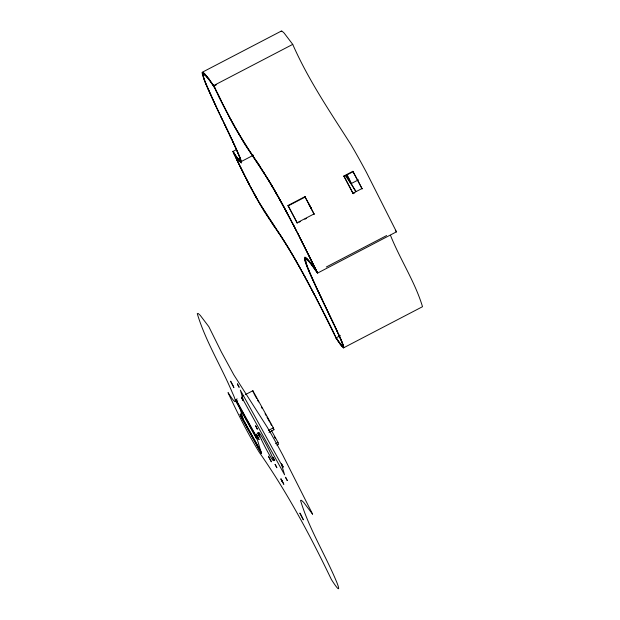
<?xml version="1.0" encoding="UTF-8"?>
<svg xmlns="http://www.w3.org/2000/svg" width="620" height="620" viewBox="0 0 620 620"><rect width="100%" height="100%" fill="white"/><g stroke="black" fill="none" stroke-linecap="round" stroke-linejoin="round"><path stroke-width="0.93" d="M240.382 160.681L240.374 159.999M268.421 456.235L271.389 461.822L268.421 456.227M287.285 480.546L285.51 477.175L287.277 480.554M300.227 513.484L303.382 519.847L299.84 513.066L300.227 513.492M349.099 179.614L347.332 176.227L349.091 179.622M341.76 346.192L343.759 347.696M202.469 72.153L281.449 31M396.482 231.826L366.629 172.724A69.525 4.743 62.5 0 0 350.99 144.669C330.204 112.042 308.341 79.957 292.725 44.377L213.745 85.537L214.915 88.025M202.771 74.47C204.259 69.928 212.482 85.552 213.892 86.072L216.458 84.739M234.414 154.729L232.957 151.466L236.391 149.676M237.003 157.697A65.72 4.48 62.5 0 0 239.01 160.317L240.684 161.843L253.518 155.155M354.764 192.812L353.121 193.665A81.677 5.572 62.5 0 0 347.231 182.497L343.844 176.034L352.873 171.329L356.26 177.8A81.677 5.572 62.5 0 1 362.142 188.968L362.01 188.519A79.027 5.386 62.5 0 0 352.873 171.314M287.982 205.499A79.383 5.41 62.5 0 1 297.127 222.735L297.267 223.177A81.894 5.588 62.5 0 0 291.222 211.715L288.029 205.483L304.955 196.664A76.035 5.185 62.5 0 1 311.085 208.134L308.582 203.709L311.085 208.134M343.976 176.452L352.997 171.748M288.106 205.933L305.079 197.09L304.955 196.664M351.168 183.605L358.422 179.831M353.121 193.665L352.989 193.223L362.01 188.519M297.127 222.735L314.053 213.915L311.038 208.157M298.956 222.293L300.646 221.417M304.877 219.209L306.575 218.325M326.322 266.988L386.655 235.554M396.444 231.849L317.533 273.11M324.345 314.069L336.164 337.861L340.442 335.637M259.067 437.495L256.587 438.789L236.088 401.675L235.515 399.761L237.165 398.9M242.126 396.32L243.776 395.459M245.427 394.599L252.867 390.724L273.366 427.831L273.939 429.745L268.979 432.326M236.088 401.675L237.739 400.814M343.526 347.851L422.507 306.699C415.237 282.271 400.047 259.346 390.461 235.282M240.149 414.331L260.648 451.438L261.221 453.36L240.723 416.253L240.149 414.331L242.629 413.044M256.587 438.789L256.013 436.868L259.315 435.147M268.406 430.412L273.366 427.831M275.52 443.688L278 442.401L271.483 430.59M276.923 445.175L278.574 444.315L278 442.401M240.351 160.58L239.018 159.844M281.162 31.364L282.022 31.14L284.138 33.054L292.725 44.377M306.396 259.245L305.435 259.284L306.846 265.174M240.684 161.843L240.986 161.301A32.333 2.201 62.5 0 0 239.708 157.085M205.197 74.315L203.081 72.393L202.213 72.625L202.453 74.741M306.365 259.144L308.597 261.299M239.669 160.549L238.266 158.976M317.494 273.102L312.193 265.693M312.511 514.104L303.653 502.339L301.452 500.293L300.522 500.433C309.171 529.271 325.717 555.257 337.117 583.125C342.186 596.285 333.413 582.715 331.359 579.452C310.202 535.401 287.106 492.179 259.113 452.065C247.488 432.946 237.413 412.92 228.036 392.615A80.91 5.518 62.5 0 0 230.656 396.49C237.15 406.247 235.964 400.257 232.485 393.018C221.348 366.366 205.577 341.349 197.268 313.666L198.129 313.441L200.245 315.355L208.831 326.678L221.387 352.021L233.833 374.86L267.096 426.971A69.525 4.743 62.5 0 1 282.736 455.026L312.589 514.127M206.754 77.043C197.16 67.231 211.66 95.806 211.715 96.805M208.708 78.639L203.05 72.292L202.182 72.525L203.654 78.484M308.566 261.19L312.224 265.794M237.413 157.891L238.297 159.077M236.507 156.666L237.445 157.999M340 343.86L343.558 347.952L343.496 345.96M340.946 345.216L339.047 342.496M208.677 78.538L214.202 86.413M395.335 230.315L396.374 231.756M212.613 84.669L215.024 88.683M237.011 157.705L236.158 156.511A81.972 5.588 62.5 0 1 233.732 152.939L233.957 153.427A34.767 2.372 62.5 0 0 235.034 155.767M236.538 156.767L235.569 155.341A80.91 5.518 62.5 0 1 232.957 151.466M256.409 434.24L256.959 435.116M213.35 84.855L213.792 85.606M251.139 153.179L254.045 157.519M250.906 153.14L264.864 174.569M255.231 159.867L246.163 146.351A74.222 5.061 62.5 0 1 244.086 143.081L233.546 124.682M273.963 225.401L265.763 213.187A71.695 4.89 62.5 0 1 263.562 209.731L260.601 204.863M272.056 223.146L277.892 231.841M274.908 227.408L269.336 219.124M338.086 341.078L339.078 342.604M248.372 149.087L251.17 153.28M255.665 160.51L257.92 163.874M274.42 226.075L274.877 226.757M254.014 157.41L260.361 166.997M250.209 152.117L235.732 128.627M275.334 227.439L278.985 233.136M276.636 229.609L259.656 203.267M356.035 191.363L345.41 175.584M277.233 230.268L279.791 234.368M258.308 164.106L267.654 179.056M277.861 231.74L281.092 236.685M257.06 161.936L263.903 172.531M245.675 144.987L248.403 149.188M266.678 215.094L269.367 219.224M337.373 339.721L336.164 337.861M337.148 339.667L338.117 341.186M279.24 233.298L286.952 245.621M280.015 234.484L283.867 240.483A112.46 7.665 62.5 0 1 286.494 244.683L291.067 252.41M336.071 337.505C339.892 343.774 345.991 351.191 340.194 338.326M335.947 337.753L337.179 339.768M281.062 236.584L284.557 242.079M336.66 339.055L336.211 338.264M242.97 140.748L245.706 145.088M264.027 210.924L266.709 215.194M265.197 174.801L268.336 180.172M284.526 241.978L288.339 248.163M263.872 172.43L272.041 185.923A69.525 4.743 62.5 0 1 287.68 213.985M287.215 245.861L290.168 250.744M240.87 137.299L243.001 140.849M268.103 179.506L270.095 183.078M261.477 206.731L264.058 211.025M268.607 180.335L269.63 182.032M288.308 248.062L292.493 255.083M267.747 178.692L272.01 185.822A69.525 4.743 62.5 0 1 287.649 213.877L294.027 226.044M270.149 182.908L271.374 185.233M290.509 251.302L291.609 253.324M270.676 183.791L272.002 186.294M240.901 137.4L236.623 130.006M291.191 252.456L294.43 258.129M271.754 185.597L272.637 187.372M291.888 253.634L294.043 257.3M272.296 186.527L276.303 193.696M260.54 204.926L251.131 187.922M258.912 202.353L261.508 206.84M272.854 187.472L278.062 196.796M292.462 254.975L297.065 262.965M294.407 257.943L296.205 261.214M259.292 202.802L258.044 200.64A38.084 2.596 62.5 0 1 251.898 189.503L250.062 185.892M256.959 435.108L259.129 439.673L256.184 434.124M294.787 258.587L295.159 259.238M238.778 133.811L232.392 122.388M295.538 259.896L298.05 264.453M276.652 194.308L277.001 194.92M296.678 261.888L299.321 266.701M277.349 195.54L277.706 196.168M258.943 202.453L253.797 193.208M278.147 196.703L282.015 203.662M278.419 197.424L278.783 198.082M298.67 265.399L300.623 269.026M297.034 262.865L302.111 271.955M279.155 198.733L284.069 207.406M235.623 128.681L230.857 119.722M299.886 267.561L301.956 271.428M301.149 269.839L301.576 270.607M346.41 174.84L355.702 191.665M302.002 271.382L303.32 273.916M256.378 197.927L251.302 188.565M253.906 393.483L256.703 398.536M257.633 400.225L258.563 401.915M261.361 406.976L262.291 408.657M265.089 413.718L266.019 415.408M266.949 417.089L269.747 422.15M270.676 423.84L271.606 425.529M273.009 428.056L273.939 429.745M274.381 436.72L275.319 438.41M257.067 438.635L236.615 401.605L236.019 399.644L256.471 436.666L260.749 451.05M235.515 399.761L256.013 436.868M282.178 204.189L282.573 204.91M302.436 272.157L305.094 277.024M282.968 205.631L283.363 206.351M234.531 126.325L230.322 118.529M233.298 124.473L231.988 122.055M304.017 275.187L305.551 277.861M302.079 271.854L307.69 282.193M305.079 197.09L308.621 203.685M283.758 207.08L284.766 208.7M284.557 208.545L289.928 218.356M284.975 209.312L287.076 213.218M305.435 277.791L306.916 280.38M231.655 121.45L230.322 118.722M306.156 279.124L307.396 281.271M282.247 480.872L283.836 484.352L281.124 479.485M282.247 480.872L280.883 478.702L281.116 479.477M306.892 280.48L309.907 286.115M287.494 214.001L288.362 215.636M230.679 119.621L227.207 112.801M307.877 282.17L310.767 287.595M288.812 216.481L289.261 217.333M230.036 118.42L224.719 107.981M307.66 282.092L313.844 293.818M289.711 218.178L290.703 219.829M228.284 114.684L230.353 118.629M310.682 287.572L314.851 295.376M250.108 186.132L250.705 187.256M290.16 219.031L291.493 221.325M311.465 289.06L315.937 297.461M251.333 188.666L246.52 179.405M291.059 220.728L294.74 227.556M249.697 185.209L248.643 183.179M249.519 185.016L248.294 182.513M291.989 222.503L295.577 229.175M226.3 110.872L228.315 114.785M226.579 111.833L226.889 112.429M294.856 228.013L296.422 230.826M226.277 111.243L224.231 107.028M315.541 296.841L317.231 300.119M248.356 182.784L246.574 179.18M248.899 184.047L240.227 166.842M295.841 229.919L299.034 235.926M317.014 299.545L318.099 301.793M313.813 293.717L320.633 306.97M247.605 181.18L247.946 181.846M282.123 481.57L281.891 481.112M293.996 225.944L301.033 239.7M224.386 107.136L226.331 110.98M318.091 301.638L319.502 304.374M247.217 180.575L244.474 175.189M297.282 232.5L298.158 234.197M298.375 234.864L312.596 263.058M224.479 107.748L222.812 104.23M318.974 303.498L320.835 306.985M299.382 236.84L301.901 241.808M223.595 106.02L223.89 106.593M320.749 306.97L324.919 315.038M246.241 178.514L244.923 175.933M222.541 103.501L224.417 107.237M223.029 104.904L223.316 105.462M322.113 309.496L323.501 312.24M222.751 104.346L221.89 102.408M320.602 306.869L328.096 321.788M222.192 103.238L222.472 103.788M221.635 102.13L221.913 102.68M325.485 316.169L331.096 327.399M244.606 175.29L243.428 173.104A62.527 4.263 62.5 0 1 235.887 157.581L235.577 156.938M243.954 174.003L244.28 174.646M301.002 239.599L317.409 272.754M222.572 103.602L217.589 93.511M221.356 101.572L220.131 98.874M244.311 175.111L238.452 163.192M220.828 100.517L221.092 101.044M220.565 99.991L216.171 90.807A88.784 6.053 62.5 0 1 213.892 86.072M243.637 173.368L241.537 169.128M219.526 97.898L219.782 98.417M220.821 100.099L216.171 90.59M219.263 97.379L218.263 95.341M331.716 328.654L334.506 334.327M328.065 321.687L336.303 338.404M281.774 480.88L281.558 480.438M308.721 254.998L317.285 272.444M241.242 168.532L239.878 165.742M217.271 93.326L217.604 93.992M314.728 267.414L316.913 271.893C315.642 271.506 306.288 254.309 304.815 258.99A56.412 3.844 62.5 0 0 308.597 270.049L317.75 290.703L335.606 328.228A81.468 5.557 62.5 0 1 336.497 330.127L337.009 331.219M216.295 91.326L215.334 89.342M239.607 165.191L235.298 156.333M214.884 87.916L216.202 90.691M236.871 159.898L238.483 163.292M325.919 307.419L333.304 322.896M224.138 123.202L229.113 133.595M222.448 119.668L231.996 139.655M226.416 128.41L220.751 116.111M221.046 116.932L222.006 118.932M226.385 128.309L229.95 135.803M325.95 307.52L318.254 291.26M333.769 324.058L320.734 296.755M218.79 112.414L222.658 120.559M229.4 134.393L232.957 141.685M220.185 114.925L217.256 108.934M333.273 322.795L336.497 329.638M219.627 113.747L219.069 112.576M218.519 111.406L217.961 110.244M235.507 157.023L236.902 159.999M334.567 325.756L337.474 331.94M322.082 299.406L314.681 283.549M229.919 135.702L233.104 142.484M217.69 109.663L211.955 97.34M215.024 104.439L218.821 112.515M317.882 290.695L318.82 292.702M233.182 142.166L233.407 142.647M232.694 141.329L234.073 144.065A68.123 4.642 62.5 0 1 236.336 148.947M216.318 106.958L206.437 85.072A53.568 3.65 62.5 0 1 202.725 74.392M317.161 289.439L314.867 284.495M233.453 142.941L239.708 157.077M235.515 156.581L235.701 157M235.538 157.124L233.531 152.752M211.482 96.782L215.055 104.54M235.414 156.38L234.569 154.535L239.367 161.254L241.513 163.029L240.63 159.053L236.328 148.94M336.466 329.538L339.156 335.381M337.11 331.437L340 337.869M233.074 142.383L235.747 148.188M314.309 283.286C307.644 269.328 295.089 240.211 316.076 270.436L314.278 266.74A164.811 11.238 62.5 0 0 301.917 241.823M338.101 333.312L341.984 342.271A29.52 2.015 62.5 0 1 343.201 346.332L342.86 346.696L341.775 345.751A57.459 3.921 62.5 0 1 337.35 339.659M311.488 276.435L314.712 283.65M208.297 89.714L211.513 96.883M339.125 335.281L340.806 339.101M235.716 148.087L237.429 151.97M232.841 151.334L232.973 151.675M205.631 83.498L208.328 89.823M308.814 270.188L311.519 276.543M340.775 338.993L342.062 342.077M237.398 151.869L238.7 154.992M203.624 78.383L205.662 83.599M306.815 265.073L308.845 270.297M342.031 341.976L342.961 344.379M238.669 154.892L239.599 157.317M342.93 344.278L343.79 347.185M239.568 157.209L240.157 158.991M314.053 213.915L314.185 214.357A82.607 5.634 62.5 0 0 308.582 203.701M304.908 196.687L305.032 197.114M252.867 390.724L253.44 392.638M239.56 406.968L243.319 419.5M240.126 158.891L240.405 160.1M305.466 259.392L305.668 261.454M235.6 155.442A80.91 5.518 62.5 0 1 232.988 151.567M343.844 176.018A79.027 5.386 62.5 0 1 352.981 193.223M206.716 76.957A158.79 10.827 62.5 0 1 212.652 84.746M346.751 174.391A6.285 0.426 62.5 0 1 350.602 181.862A6.285 0.426 62.5 0 1 350.269 182.466A6.285 0.426 62.5 0 1 346.347 175.119M237.39 383.943L239.165 387.329L237.421 383.943M241.412 397.35L243.187 400.729L241.444 397.343M255.611 425.839L257.377 429.226L255.672 425.87M257.734 432.938L259.509 436.325L257.796 432.962M272.963 457.25L274.738 460.637L273.025 457.281M275.102 464.364L276.869 467.751L275.133 464.364M281.503 463.822L283.27 467.209L281.558 463.845M281.589 464.791L240.343 390.12L243.35 400.156L284.603 474.827L281.589 464.799M233.492 386.415L230.586 381.161L233.872 387.678L233.5 386.423M260.865 451.306L240.413 414.284L241.002 416.245L261.454 453.274L260.865 451.306M261.377 439.487A15.942 1.085 62.5 0 0 273.428 460.691A15.942 1.085 62.5 0 0 263.485 439.464A15.942 1.085 62.5 0 0 261.377 439.487"/></g></svg>
